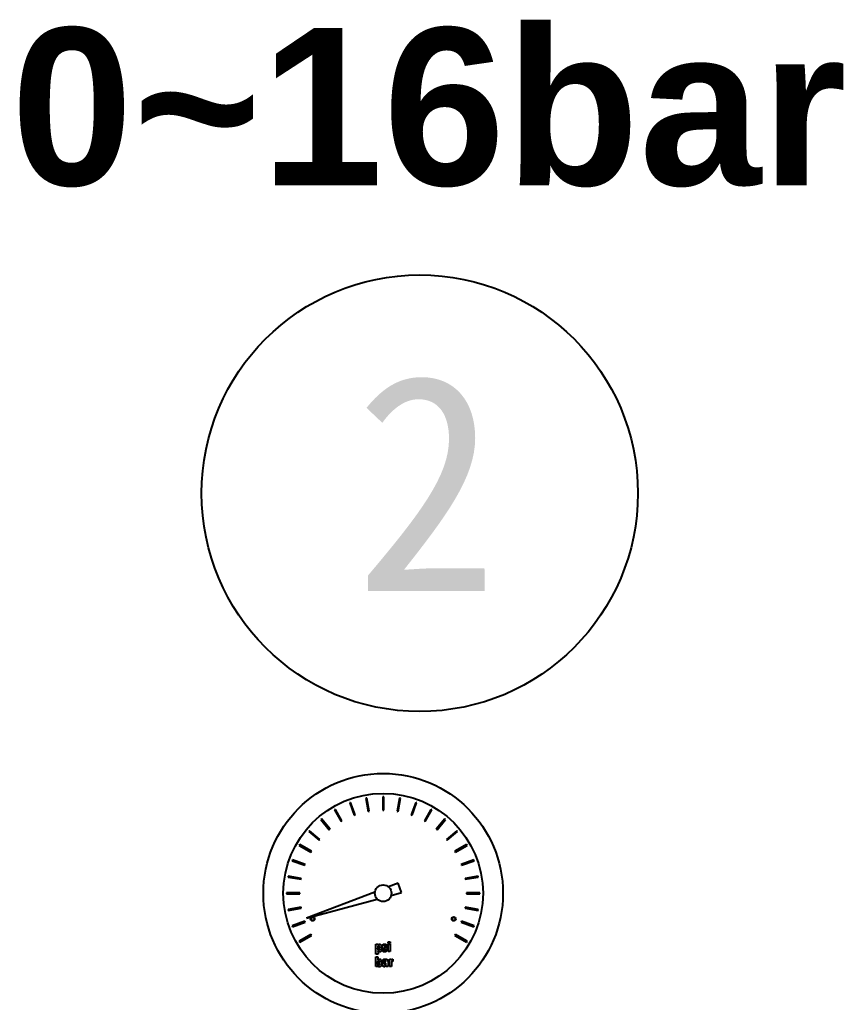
# Model space of a CAD drawing. Extents: x -681219 to -550379, y -242630 to -158199.
# Drawn here: x -668243 to -666884, y -166448 to -164828 of the extents above; entities that cross this region are included whole.
import ezdxf
from ezdxf.enums import TextEntityAlignment as Align

# ---------------------------------------------------------------- set-up
doc = ezdxf.new("R2010")
doc.units = 0
doc.header["$LTSCALE"] = 1000
doc.layers.add('______', color=7, linetype='CONTINUOUS')
doc.styles.add('SEACAD_ArialB', font='arialbd.ttf')

msp = doc.modelspace()

# ---------------------------------------------------------------- linework, layer by layer
at = {"layer": '______', "color": 7, "linetype": 'Continuous'}
for p, q in [((-667696.7869, -166118.3605), (-667698.3344, -166118.9238)), ((-667698.3344, -166118.9238), (-667690.8242, -166139.5579)), ((-667689.2767, -166138.9946), (-667696.7869, -166118.3605)), ((-667669.9453, -166111.317), (-667671.5671, -166111.6029)), ((-667671.5671, -166111.6029), (-667667.7541, -166133.2276)), ((-667666.1323, -166132.9417), (-667669.9453, -166111.317)), ((-667642.2884, -166109.0414), (-667643.9353, -166109.0414)), ((-667643.9353, -166109.0414), (-667643.9353, -166130.9997)), ((-667642.2884, -166130.9997), (-667642.2884, -166109.0414)), ((-667616.2784, -166111.317), (-667620.0914, -166132.9417)), ((-667618.4695, -166133.2276), (-667614.6565, -166111.6029)), ((-667614.6565, -166111.6029), (-667616.2784, -166111.317)), ((-667589.4368, -166118.3605), (-667596.947, -166138.9946)), ((-667595.3994, -166139.5579), (-667587.8892, -166118.9238)), ((-667587.8892, -166118.9238), (-667589.4368, -166118.3605)), ((-667721.9975, -166129.9581), (-667723.4238, -166130.7815)), ((-667723.4238, -166130.7815), (-667712.4446, -166149.798)), ((-667711.0184, -166148.9746), (-667721.9975, -166129.9581)), ((-667690.8242, -166139.5579), (-667689.2767, -166138.9946)), ((-667667.7541, -166133.2276), (-667666.1323, -166132.9417)), ((-667643.9353, -166130.9997), (-667642.2884, -166130.9997)), ((-667620.0914, -166132.9417), (-667618.4695, -166133.2276)), ((-667596.947, -166138.9946), (-667595.3994, -166139.5579)), ((-667564.2261, -166129.9581), (-667575.2052, -166148.9746)), ((-667573.779, -166149.798), (-667562.7999, -166130.7815)), ((-667562.7999, -166130.7815), (-667564.2261, -166129.9581)), ((-667744.8113, -166145.7573), (-667746.0729, -166146.8159)), ((-667746.0729, -166146.8159), (-667731.9584, -166163.6369)), ((-667730.6968, -166162.5783), (-667744.8113, -166145.7573)), ((-667712.4446, -166149.798), (-667711.0184, -166148.9746)), ((-667575.2052, -166148.9746), (-667573.779, -166149.798)), ((-667541.4123, -166145.7573), (-667555.5268, -166162.5783)), ((-667554.2653, -166163.6369), (-667540.1507, -166146.8159)), ((-667540.1507, -166146.8159), (-667541.4123, -166145.7573)), ((-667764.535, -166165.278), (-667765.5936, -166166.5396)), ((-667765.5936, -166166.5396), (-667748.7726, -166180.6541)), ((-667747.714, -166179.3925), (-667764.535, -166165.278)), ((-667731.9584, -166163.6369), (-667730.6968, -166162.5783)), ((-667555.5268, -166162.5783), (-667554.2653, -166163.6369)), ((-667521.6886, -166165.278), (-667538.5096, -166179.3925)), ((-667537.4511, -166180.6541), (-667520.63, -166166.5396)), ((-667520.63, -166166.5396), (-667521.6886, -166165.278)), ((-667780.5693, -166187.9271), (-667781.3928, -166189.3533)), ((-667761.5529, -166198.9063), (-667780.5693, -166187.9271)), ((-667748.7726, -166180.6541), (-667747.714, -166179.3925)), ((-667538.5096, -166179.3925), (-667537.4511, -166180.6541)), ((-667505.6543, -166187.9271), (-667524.6707, -166198.9063)), ((-667504.8309, -166189.3533), (-667505.6543, -166187.9271)), ((-667781.3928, -166189.3533), (-667762.3763, -166200.3325)), ((-667762.3763, -166200.3325), (-667761.5529, -166198.9063)), ((-667524.6707, -166198.9063), (-667523.8473, -166200.3325)), ((-667523.8473, -166200.3325), (-667504.8309, -166189.3533)), ((-667792.4271, -166213.0165), (-667792.9903, -166214.564)), ((-667792.9903, -166214.564), (-667772.3563, -166222.0742)), ((-667771.793, -166220.5267), (-667792.4271, -166213.0165)), ((-667772.3563, -166222.0742), (-667771.793, -166220.5267)), ((-667493.7966, -166213.0165), (-667514.4306, -166220.5267)), ((-667514.4306, -166220.5267), (-667513.8674, -166222.0742)), ((-667513.8674, -166222.0742), (-667493.2333, -166214.564)), ((-667493.2333, -166214.564), (-667493.7966, -166213.0165)), ((-667799.7479, -166239.7838), (-667800.0339, -166241.4056)), ((-667800.0339, -166241.4056), (-667778.4092, -166245.2186)), ((-667778.1232, -166243.5968), (-667799.7479, -166239.7838)), ((-667778.4092, -166245.2186), (-667778.1232, -166243.5968)), ((-667618.2085, -166251.4894), (-667634.3644, -166257.6641)), ((-667613.1194, -166267.1521), (-667618.2085, -166251.4894)), ((-667486.4757, -166239.7838), (-667508.1004, -166243.5968)), ((-667508.1004, -166243.5968), (-667507.8144, -166245.2186)), ((-667507.8144, -166245.2186), (-667486.1897, -166241.4056)), ((-667486.1897, -166241.4056), (-667486.4757, -166239.7838)), ((-667780.3512, -166267.4156), (-667802.3095, -166267.4156)), ((-667802.3095, -166267.4156), (-667802.3095, -166269.0625)), ((-667802.3095, -166269.0625), (-667780.3512, -166269.0625)), ((-667780.3512, -166269.0625), (-667780.3512, -166267.4156)), ((-667656.6825, -166266.194), (-667769.372, -166309.2635)), ((-667629.8192, -166271.6528), (-667613.1194, -166267.1521)), ((-667483.9141, -166267.4156), (-667505.8724, -166267.4156)), ((-667505.8724, -166267.4156), (-667505.8724, -166269.0625)), ((-667505.8724, -166269.0625), (-667483.9141, -166269.0625)), ((-667483.9141, -166269.0625), (-667483.9141, -166267.4156)), ((-667769.372, -166309.2635), (-667652.8887, -166277.8702)), ((-667778.4092, -166291.2595), (-667800.0339, -166295.0725)), ((-667800.0339, -166295.0725), (-667799.7479, -166296.6944)), ((-667799.7479, -166296.6944), (-667778.1232, -166292.8814)), ((-667778.1232, -166292.8814), (-667778.4092, -166291.2595)), ((-667507.8144, -166291.2595), (-667508.1004, -166292.8814)), ((-667508.1004, -166292.8814), (-667486.4757, -166296.6944)), ((-667486.1897, -166295.0725), (-667507.8144, -166291.2595)), ((-667486.4757, -166296.6944), (-667486.1897, -166295.0725)), ((-667772.3563, -166314.4039), (-667792.9903, -166321.9141)), ((-667792.4271, -166323.4617), (-667771.793, -166315.9515)), ((-667771.793, -166315.9515), (-667772.3563, -166314.4039)), ((-667513.8674, -166314.4039), (-667514.4306, -166315.9515)), ((-667514.4306, -166315.9515), (-667493.7966, -166323.4617)), ((-667493.2333, -166321.9141), (-667513.8674, -166314.4039)), ((-667792.9903, -166321.9141), (-667792.4271, -166323.4617)), ((-667493.7966, -166323.4617), (-667493.2333, -166321.9141)), ((-667762.3763, -166336.1456), (-667781.3928, -166347.1248)), ((-667781.3928, -166347.1248), (-667780.5693, -166348.551)), ((-667780.5693, -166348.551), (-667761.5529, -166337.5719)), ((-667761.5529, -166337.5719), (-667762.3763, -166336.1456)), ((-667634.6783, -166351.1631), (-667634.6783, -166348.2364)), ((-667634.6783, -166348.2364), (-667631.3234, -166348.2364)), ((-667631.3234, -166348.2364), (-667631.3234, -166351.1631)), ((-667523.8473, -166336.1456), (-667524.6707, -166337.5719)), ((-667524.6707, -166337.5719), (-667505.6543, -166348.551)), ((-667504.8309, -166347.1248), (-667523.8473, -166336.1456)), ((-667505.6543, -166348.551), (-667504.8309, -166347.1248)), ((-667654.9608, -166368.519), (-667654.9608, -166352.3562)), ((-667654.9608, -166352.3562), (-667651.8608, -166352.3562)), ((-667651.8608, -166352.3562), (-667651.8608, -166353.7124)), ((-667651.6161, -166363.4101), (-667651.6161, -166368.519)), ((-667644.8043, -166360.6262), (-667641.7859, -166360.6466)), ((-667636.3813, -166355.9151), (-667639.3385, -166355.9049)), ((-667631.3234, -166351.1631), (-667634.6783, -166351.1631)), ((-667634.6783, -166364.4502), (-667634.6783, -166352.3562)), ((-667634.6783, -166352.3562), (-667631.3234, -166352.3562)), ((-667631.3234, -166364.4502), (-667634.6783, -166364.4502)), ((-667631.3234, -166352.3562), (-667631.3234, -166364.4502)), ((-667655.022, -166389.1278), (-667655.022, -166373.0262)), ((-667655.022, -166373.0262), (-667651.6467, -166373.0262)), ((-667651.6161, -166368.519), (-667654.9608, -166368.519)), ((-667651.6467, -166373.0262), (-667651.6467, -166378.1249)), ((-667640.8579, -166380.7048), (-667644.2332, -166380.7048)), ((-667632.9448, -166389.1278), (-667632.9448, -166377.0338)), ((-667632.9448, -166377.0338), (-667629.8244, -166377.0338)), ((-667629.8244, -166377.0338), (-667629.8244, -166378.7265)), ((-667627.1119, -166376.789), (-667627.1119, -166380.613)), ((-667651.8914, -166389.1278), (-667655.022, -166389.1278)), ((-667651.8914, -166387.8226), (-667651.8914, -166389.1278)), ((-667638.1862, -166389.1278), (-667638.3901, -166388.0163)), ((-667634.6681, -166389.1278), (-667638.1862, -166389.1278)), ((-667629.5694, -166389.1278), (-667632.9448, -166389.1278))]:
    msp.add_line(p, q, dxfattribs=at)
at = {"layer": '______', "color": 1, "linetype": 'Continuous'}
msp.add_circle((-667582.7482, -165608.7802), 359.7737, dxfattribs=at)
at = {"layer": '______', "color": 7, "linetype": 'Continuous'}
for centre, radius in [((-667643.1118, -166268.2391), 197.6247), ((-667643.1118, -166268.2391), 164.6873), ((-667643.1118, -166268.2391), 13.7239), ((-667759.4384, -166310.4649), 3.2937), ((-667759.4384, -166310.4649), 2.7448), ((-667526.7852, -166310.4649), 3.2937), ((-667526.7852, -166310.4649), 2.7448)]:
    msp.add_circle(centre, radius, dxfattribs=at)
for points, knots in [([(-667651.8608, -166353.7124), (-667651.5549, -166353.172), (-667651.1572, -166352.7539), (-667650.6983, -166352.4785), (-667650.232, -166352.1987), (-667649.7194, -166352.0605), (-667648.6691, -166352.0605), (-667648.2408, -166352.142), (-667647.8431, -166352.3154), (-667647.4577, -166352.4834), (-667647.1293, -166352.7131), (-667646.8743, -166353.019), (-667646.5676, -166353.3871), (-667646.3645, -166353.9062), (-667646.1197, -166355.1706), (-667646.0586, -166356.3535), (-667646.0586, -166360.8608), (-667646.2829, -166362.6657), (-667646.7418, -166363.5223), (-667647.2049, -166364.3868), (-667648.0164, -166364.8173), (-667649.7194, -166364.8173), (-667650.1681, -166364.695), (-667650.5556, -166364.4604), (-667650.9386, -166364.2286), (-667651.3, -166363.8792), (-667651.6161, -166363.4101)], [0, 0, 0, 0, 0.076242174, 0.076242174, 0.076242174, 0.14794976, 0.14794976, 0.208132913, 0.208132913, 0.208132913, 0.261876576, 0.261876576, 0.261876576, 0.395088596, 0.395088596, 0.528300615, 0.528300615, 0.7394144, 0.7394144, 0.7394144, 0.875105401, 0.875105401, 0.933093008, 0.933093008, 0.933093008, 1, 1, 1, 1]), ([(-667650.5862, -166361.9417), (-667650.1381, -166361.9302), (-667649.8418, -166361.697), (-667649.6786, -166361.1871), (-667649.5184, -166360.6865), (-667649.4339, -166359.5147), (-667649.4339, -166356.5779), (-667649.5155, -166355.8233), (-667649.6684, -166355.4154), (-667649.8226, -166355.0041), (-667650.1069, -166354.8035), (-667650.9431, -166354.8035), (-667651.249, -166355.0381), (-667651.4224, -166355.5174), (-667651.5925, -166355.9876), (-667651.6773, -166357.2203), (-667651.6773, -166360.2591), (-667651.5957, -166360.9729), (-667651.4326, -166361.3604), (-667651.2658, -166361.7566), (-667650.9839, -166361.9519), (-667650.5862, -166361.9417)], [0, 0, 0, 0, 0.077568537, 0.077568537, 0.077568537, 0.298479131, 0.298479131, 0.431025487, 0.431025487, 0.431025487, 0.497690482, 0.497690482, 0.574881529, 0.574881529, 0.574881529, 0.811623952, 0.811623952, 0.932999509, 0.932999509, 0.932999509, 1, 1, 1, 1]), ([(-667639.3385, -166355.9049), (-667639.3487, -166355.293), (-667639.4405, -166354.8647), (-667639.6138, -166354.5996), (-667639.7825, -166354.3416), (-667640.0625, -166354.2121), (-667640.7967, -166354.2121), (-667641.072, -166354.3039), (-667641.276, -166354.4874), (-667641.4743, -166354.6659), (-667641.5717, -166354.9157), (-667641.5717, -166355.7519), (-667641.072, -166356.2414), (-667640.0523, -166356.6901), (-667639.9102, -166356.7526), (-667639.7974, -166356.8022), (-667639.726, -166356.8328), (-667638.3378, -166357.4278), (-667637.4214, -166358.0565), (-667636.9625, -166358.6479), (-667636.5047, -166359.238), (-667636.2589, -166359.994), (-667636.2589, -166362.166), (-667636.6362, -166363.1144), (-667637.3908, -166363.7772), (-667638.1447, -166364.4394), (-667639.2161, -166364.7868), (-667641.9388, -166364.7868), (-667642.9586, -166364.4502), (-667643.703, -166363.7772), (-667644.4418, -166363.1093), (-667644.8043, -166362.1558), (-667644.8043, -166360.9322), (-667644.8043, -166360.8302), (-667644.8043, -166360.7282), (-667644.8043, -166360.6262)], [0, 0, 0, 0, 0.052385803, 0.052385803, 0.052385803, 0.090376632, 0.090376632, 0.124368427, 0.124368427, 0.124368427, 0.166098996, 0.166098996, 0.242365209, 0.242365209, 0.242365209, 0.256187998, 0.256187998, 0.256187998, 0.385700355, 0.385700355, 0.385700355, 0.48054396, 0.48054396, 0.602922805, 0.602922805, 0.602922805, 0.73792264, 0.73792264, 0.866024672, 0.866024672, 0.866024672, 0.988122865, 0.988122865, 0.988122865, 1, 1, 1, 1]), ([(-667641.7859, -166360.6466), (-667641.7451, -166361.2687), (-667641.6329, -166361.7377), (-667641.2046, -166362.3088), (-667640.8987, -166362.4516), (-667640.1441, -166362.4516), (-667639.879, -166362.3598), (-667639.6546, -166362.1558), (-667639.4409, -166361.9616), (-667639.3385, -166361.7072), (-667639.3385, -166361.1157), (-667639.4099, -166360.8914), (-667639.5526, -166360.7078), (-667639.6943, -166360.5257), (-667640.0319, -166360.3203), (-667640.5418, -166360.0756), (-667640.6528, -166360.0223), (-667640.8273, -166359.943), (-667641.072, -166359.8206), (-667642.2753, -166359.219), (-667643.1421, -166358.7295), (-667643.6214, -166358.2299), (-667643.9556, -166357.8814), (-667644.2332, -166357.5058), (-667644.4066, -166357.0572), (-667644.5813, -166356.605), (-667644.6819, -166356.1394), (-667644.6819, -166354.5486), (-667644.3046, -166353.6716), (-667643.5602, -166353.0088), (-667642.8152, -166352.3454), (-667641.7961, -166352.0299), (-667639.1855, -166352.0299), (-667638.1658, -166352.346), (-667636.7382, -166353.6105), (-667636.3813, -166354.518), (-667636.3813, -166355.6907), (-667636.3813, -166355.7655), (-667636.3813, -166355.8403), (-667636.3813, -166355.9151)], [0, 0, 0, 0, 0.047939669, 0.047939669, 0.095879338, 0.095879338, 0.134464926, 0.134464926, 0.134464926, 0.168865476, 0.168865476, 0.196815922, 0.196815922, 0.196815922, 0.243346437, 0.243346437, 0.243346437, 0.266513601, 0.266513601, 0.266513601, 0.385317356, 0.385317356, 0.385317356, 0.441262231, 0.441262231, 0.441262231, 0.494629714, 0.494629714, 0.614706551, 0.614706551, 0.614706551, 0.737591715, 0.737591715, 0.864377996, 0.864377996, 0.991164276, 0.991164276, 0.991164276, 1, 1, 1, 1]), ([(-667651.6467, -166378.1249), (-667651.3408, -166377.6456), (-667650.9941, -166377.2989), (-667650.2191, -166376.8502), (-667649.7704, -166376.7381), (-667648.0674, -166376.7381), (-667647.2414, -166377.1663), (-667646.7826, -166378.0331), (-667646.3257, -166378.8961), (-667646.0891, -166380.6946), (-667646.0891, -166384.7022), (-667646.1197, -166385.6811), (-667646.1911, -166386.344), (-667646.2636, -166387.0169), (-667646.3645, -166387.5167), (-667646.5174, -166387.8328), (-667646.7798, -166388.3749), (-667647.1191, -166388.7913), (-667647.5576, -166389.0768), (-667647.9985, -166389.364), (-667648.5467, -166389.4949), (-667649.75, -166389.4949), (-667650.2599, -166389.3522), (-667651.1776, -166388.7811), (-667651.5753, -166388.363), (-667651.8914, -166387.8226)], [0, 0, 0, 0, 0.060008276, 0.060008276, 0.120016551, 0.120016551, 0.260435916, 0.260435916, 0.260435916, 0.516271782, 0.516271782, 0.634203557, 0.634203557, 0.634203557, 0.702335847, 0.702335847, 0.702335847, 0.775439381, 0.775439381, 0.775439381, 0.855455233, 0.855455233, 0.927727617, 0.927727617, 1, 1, 1, 1]), ([(-667650.6168, -166379.6035), (-667651.0145, -166379.6035), (-667651.3, -166379.7973), (-667651.4632, -166380.1848), (-667651.63, -166380.5809), (-667651.7079, -166381.2861), (-667651.7079, -166384.3249), (-667651.6161, -166385.569), (-667651.453, -166386.038), (-667651.2887, -166386.5103), (-667650.9737, -166386.7417), (-667650.1477, -166386.7417), (-667649.8826, -166386.5683), (-667649.7398, -166386.2012), (-667649.6039, -166385.8518), (-667649.5257, -166385.0285), (-667649.5257, -166383.7436), (-667649.5257, -166383.6349), (-667649.5257, -166383.5261), (-667649.5257, -166383.4173), (-667649.5257, -166381.694), (-667649.597, -166380.6334), (-667649.75, -166380.2153), (-667649.8997, -166379.8063), (-667650.1987, -166379.6035), (-667650.6168, -166379.6035)], [0, 0, 0, 0, 0.066772358, 0.066772358, 0.066772358, 0.188379543, 0.188379543, 0.425573756, 0.425573756, 0.425573756, 0.500893639, 0.500893639, 0.564230814, 0.564230814, 0.564230814, 0.714897915, 0.714897915, 0.714897915, 0.734752092, 0.734752092, 0.734752092, 0.930595539, 0.930595539, 0.930595539, 1, 1, 1, 1]), ([(-667638.3901, -166388.0163), (-667638.8184, -166388.465), (-667639.2773, -166388.8015), (-667639.7872, -166389.0361), (-667640.2932, -166389.2688), (-667640.8477, -166389.3726), (-667642.3875, -166389.3726), (-667643.1421, -166389.0667), (-667643.703, -166388.4548), (-667644.2642, -166387.8425), (-667644.529, -166387.0068), (-667644.529, -166385.0387), (-667644.2944, -166384.2841), (-667643.8253, -166383.6824), (-667643.3612, -166383.0871), (-667642.5915, -166382.5811), (-667641.5207, -166382.1426), (-667641.2702, -166382.0401), (-667640.9089, -166381.9183), (-667640.4704, -166381.7653), (-667639.1913, -166381.3192), (-667638.5533, -166380.7864), (-667638.5533, -166379.8584), (-667638.6451, -166379.5831), (-667639.0122, -166379.216), (-667639.2773, -166379.1242), (-667640.0421, -166379.1242), (-667640.3582, -166379.2466), (-667640.552, -166379.4913), (-667640.7497, -166379.741), (-667640.8579, -166380.1134), (-667640.8579, -166380.6232), (-667640.8579, -166380.6504), (-667640.8579, -166380.6776), (-667640.8579, -166380.7048)], [0, 0, 0, 0, 0.080350114, 0.080350114, 0.080350114, 0.155161333, 0.155161333, 0.275117253, 0.275117253, 0.275117253, 0.401305808, 0.401305808, 0.511567652, 0.511567652, 0.511567652, 0.640942828, 0.640942828, 0.640942828, 0.692480436, 0.692480436, 0.692480436, 0.777846588, 0.777846588, 0.82876675, 0.82876675, 0.879686911, 0.879686911, 0.941090635, 0.941090635, 0.941090635, 0.996237281, 0.996237281, 0.996237281, 1, 1, 1, 1]), ([(-667644.2332, -166380.7048), (-667644.2332, -166379.3486), (-667643.8559, -166378.339), (-667643.0911, -166377.6762), (-667642.3321, -166377.0184), (-667641.174, -166376.6769), (-667638.9306, -166376.6769), (-667638.3086, -166376.7381), (-667637.2073, -166377.0032), (-667636.7484, -166377.1867), (-667636.3813, -166377.4213), (-667635.8929, -166377.7333), (-667635.5757, -166378.1351), (-667635.1882, -166379.0325), (-667635.0964, -166379.8584), (-667635.0964, -166381.0515), (-667635.0964, -166382.6117), (-667635.0964, -166384.1719), (-667635.0964, -166385.7321), (-667635.0964, -166386.6805), (-667635.0556, -166387.4147), (-667634.9944, -166387.9144), (-667634.9331, -166388.4153), (-667634.8211, -166388.8219), (-667634.6681, -166389.1278)], [0, 0, 0, 0, 0.148024444, 0.148024444, 0.148024444, 0.312914789, 0.312914789, 0.386681522, 0.386681522, 0.460448255, 0.460448255, 0.460448255, 0.550186468, 0.550186468, 0.639924681, 0.639924681, 0.639924681, 0.847262007, 0.847262007, 0.847262007, 0.944088065, 0.944088065, 0.944088065, 1, 1, 1, 1]), ([(-667638.6145, -166383.2848), (-667639.5017, -166383.5295), (-667640.1441, -166383.8354), (-667640.552, -166384.2025), (-667640.9542, -166384.5645), (-667641.1536, -166385.0183), (-667641.1536, -166385.9463), (-667641.0517, -166386.2624), (-667640.8579, -166386.4867)], [0, 0, 0, 0, 0.46113558, 0.46113558, 0.46113558, 0.774979693, 0.774979693, 1, 1, 1, 1]), ([(-667640.8579, -166386.4867), (-667640.6548, -166386.7219), (-667640.3888, -166386.8334), (-667639.5424, -166386.8334), (-667639.1855, -166386.6703), (-667638.951, -166386.3338), (-667638.7198, -166386.002), (-667638.6145, -166385.4364), (-667638.6145, -166384.641), (-667638.6145, -166384.1889), (-667638.6145, -166383.7368), (-667638.6145, -166383.2848)], [0, 0, 0, 0, 0.168466236, 0.168466236, 0.411255812, 0.411255812, 0.411255812, 0.742777571, 0.742777571, 0.742777571, 1, 1, 1, 1]), ([(-667629.8244, -166378.7265), (-667629.4573, -166378.1249), (-667629.0494, -166377.666), (-667628.1724, -166377.0338), (-667627.6727, -166376.8502), (-667627.1119, -166376.789)], [0, 0, 0, 0, 0.5, 0.5, 1, 1, 1, 1]), ([(-667627.1119, -166380.613), (-667627.3056, -166380.5825), (-667627.479, -166380.5519), (-667627.8257, -166380.5111), (-667627.9786, -166380.5009), (-667628.6619, -166380.5009), (-667629.0392, -166380.6946), (-667629.2533, -166381.0719), (-667629.4694, -166381.4526), (-667629.5694, -166382.2038), (-667629.5694, -166383.3153), (-667629.5694, -166385.2528), (-667629.5694, -166387.1903), (-667629.5694, -166389.1278)], [0, 0, 0, 0, 0.038900039, 0.038900039, 0.077800079, 0.077800079, 0.225064513, 0.225064513, 0.225064513, 0.443577969, 0.443577969, 0.443577969, 1, 1, 1, 1])]:
    msp.add_open_spline(points, degree=3, knots=knots, dxfattribs=at)

# ---------------------------------------------------------------- texts
at = {"layer": '______', "color": 3, "linetype": 'Continuous', "style": 'SEACAD_ArialB'}
msp.add_text('0~16bar', height=259.09632, dxfattribs=at).set_placement((-668257.0071, -164841.8691), align=Align.TOP_LEFT)
at = {"layer": '______', "color": 3, "linetype": 'Continuous', "width": 0.998377}
msp.add_text('2', height=356.1578, rotation=0.0524302, dxfattribs=at).set_placement((-667690.2487, -165769.8714), (-667453.1956, -165769.6545), align=Align.FIT)

doc.saveas('drawing.dxf')
